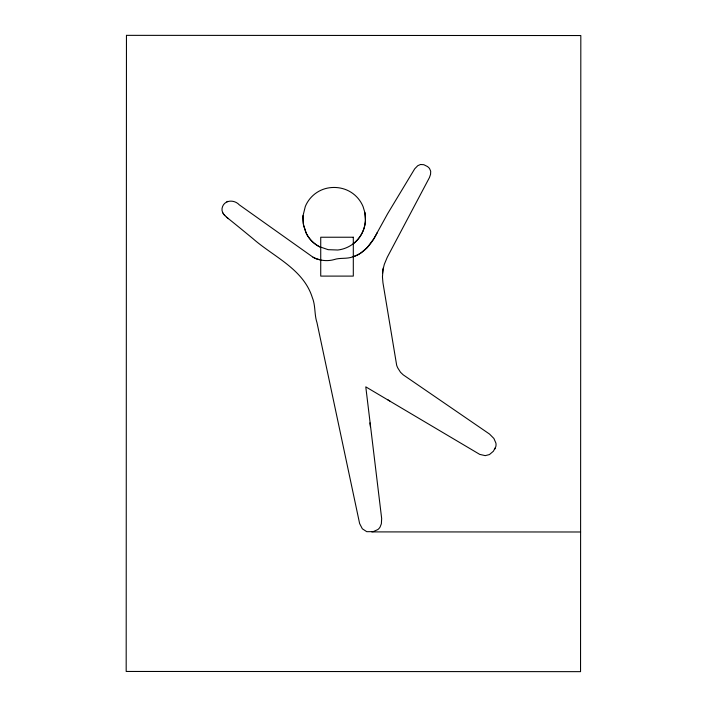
<?xml version="1.0" encoding="UTF-8"?>
<svg xmlns="http://www.w3.org/2000/svg" width="707" height="707" viewBox="0 0 707 707"><rect width="100%" height="100%" fill="white"/><g stroke="black" fill="none" stroke-linecap="round" stroke-linejoin="round"><path stroke-width="1.06" d="M303.038 215.644L303.542 225.427L306.697 234.176A30.357 30.357 0 0 0 319.396 246.681L328.172 249.677L337.831 250.013A31.205 31.205 0 0 0 364.83 225.047L365.316 221.945A32.787 32.787 0 0 0 364.839 212.427L363.062 206.559A30.808 30.808 0 0 0 346.704 189.98C339.89 187.116 332.122 186.666 325.026 188.716A30.719 30.719 0 0 0 305.318 206.453L303.038 215.644A33.892 33.892 0 0 0 303.232 223.651L305.751 232.276A30.419 30.419 0 0 0 320.731 247.344M353.306 256.676L355.294 255.934A31.638 31.638 0 0 0 360.782 253.044L367.11 247.706L373.756 238.904L387.639 213.7L414.726 168.796L417.775 165.685L420.524 164.492L423.811 164.704L427.611 166.605L429.449 168.346L430.696 171.218L430.563 174.302L429.485 177.484L387.233 257.321L384.316 264.33L383.008 269.632L382.452 276.941L382.947 282.747L396.671 365.298A25.929 25.929 0 0 0 397.855 368.091L400.542 372.306L403.202 374.834L489.509 434.045L493.901 438.473L495.916 443.13A8.82 8.82 0 0 1 495.801 446.647L493.398 451.225L489.43 454.574L485.258 455.635L479.753 454.398L365.784 386.853L381.665 518.523L381.356 523.799L380.083 527.033A9.12 9.12 0 0 1 377.847 529.552L373.243 531.637L366.774 531.682L362.346 528.809L359.624 523.551L316.975 322.622C314.253 314.509 315.64 305.654 312.344 297.638C303.409 269.022 273.883 257.003 252.991 238.683C244.198 231.463 235.404 224.225 226.514 217.137C224.039 214.99 221.45 212.012 222.042 208.485C223.509 199.798 234.079 199.118 239.302 204.853L313.007 257.198L316.117 258.78L320.731 259.955M494.927 448.963L495.448 447.814M377.255 232.638C372.068 243.031 364.361 253.353 352.758 256.853C346.722 259.195 340.102 257.507 334.04 259.61C327.164 261.555 319.255 260.618 313.007 257.198M226.841 201.822L227.778 201.362M371.785 531.903L580.606 531.991M387.984 399.897L389.822 400.984M228.334 218.64L226.514 217.137M224.154 214.769L224.879 215.573M222.979 213.09L223.518 213.938M364.839 212.427L365.413 220.655A31.373 31.373 0 0 1 353.314 243.729M369.938 422.883L370.38 426.71M382.558 273.238A37.913 37.913 0 0 1 383.353 267.847M126.456 35.35L126.182 671.456L580.544 671.65L580.818 35.544L126.456 35.35M353.306 237.234L320.731 237.234L320.731 276.101L353.306 276.101L353.306 237.234"/></g></svg>
